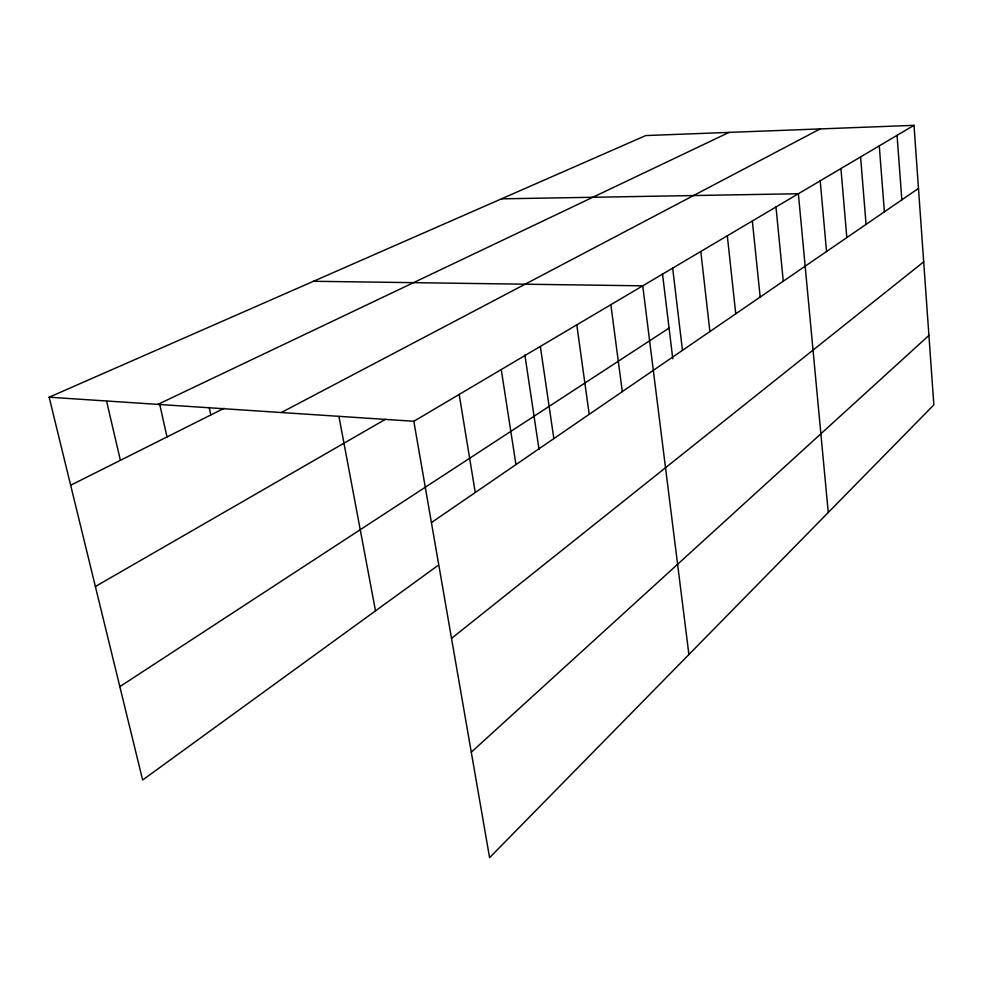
<?xml version="1.0" encoding="UTF-8"?>
<svg xmlns="http://www.w3.org/2000/svg" width="983" height="983" viewBox="0 0 983 983"><rect width="100%" height="100%" fill="white"/><g stroke="black" fill="none" stroke-linecap="round" stroke-linejoin="round"><path stroke-width="1.47" d="M471.275 752.192L928.91 335.424M451.529 638.385L923.688 261.859M437.582 565.766L142.633 779.998L49.15 397.206L645.745 135.568L913.993 125.332L933.85 404.873L489.595 857.668L413.831 421.277L913.993 125.332M431.426 522.587L918.478 188.429M119.828 686.638L669.067 328.089M95.376 586.507L385.385 419.348M281.298 412.528L820.129 128.92M70.653 485.27L224.099 408.289M157.907 404.382L729.079 132.386M501.49 198.836L798.368 193.749L828.251 512.499M313.503 281.273L642.735 285.832L688.899 654.531M49.15 397.206L413.831 421.277M106.619 401.285L120.381 460.327M159.701 404.222L166.999 436.931M209.195 407.454L210.792 414.961M338.938 416.485L375.506 610.848M459.184 394.441L475.256 492.52M501.244 369.559L515.952 464.59M524.873 354.937L539.003 449.305M540.343 346.421L553.847 438.602M576.788 324.857L589.21 414.334M610.848 304.705L622.3 391.627M662.493 273.839L672.79 358.783M672.667 268.126L682.46 350.353M700.805 251.476L709.886 331.541M727.322 235.785L735.739 313.798M752.339 220.978L760.166 297.038M775.98 206.995L783.267 281.187M820.215 180.823L826.531 251.513M840.932 168.56L846.818 237.591M860.58 156.936L866.072 224.382M879.269 145.877L884.393 211.812M897.049 135.359L901.841 199.844"/></g></svg>
